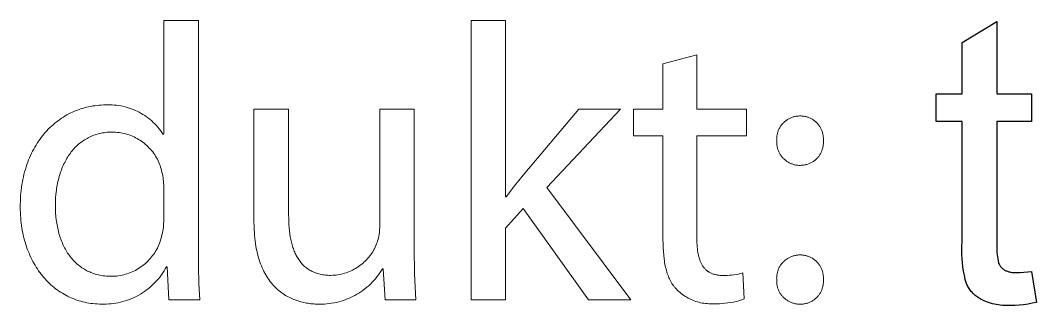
# Model space of a CAD drawing. Header units: millimetres. Extents: x 974 to 5700, y -47 to 3256.
# Drawn here: x 4023.3 to 4145.7, y 160.7 to 195 of the extents above; entities that cross this region are included whole.
import ezdxf

# ---------------------------------------------------------------- set-up
doc = ezdxf.new("R2010")
doc.units = ezdxf.units.MM
doc.header["$MEASUREMENT"] = 0
doc.layers.add('Domyslna', color=7, linetype='Continuous', true_color=0x000000)
doc.layers.add('Domyślny', color=7, linetype='Continuous', true_color=0x000000)

msp = doc.modelspace()

# ---------------------------------------------------------------- linework, layer by layer
at = {"layer": 'Domyslna'}
for p, q in [((4136.75, 192.36), (4140.93, 194.89)), ((4140.93, 194.89), (4140.93, 186.19)), ((4136.75, 186.19), (4136.75, 192.36)), ((4133.62, 182.85), (4133.62, 186.19)), ((4133.62, 186.19), (4136.75, 186.19)), ((4140.93, 186.19), (4145.11, 186.19)), ((4145.11, 186.19), (4145.11, 182.85)), ((4136.75, 182.85), (4133.62, 182.85)), ((4136.75, 168.4), (4136.75, 182.85)), ((4145.11, 182.85), (4140.93, 182.85)), ((4140.93, 182.85), (4140.93, 168.16)), ((4136.72, 167.39), (4136.73, 167.9)), ((4136.73, 167.9), (4136.75, 168.4)), ((4140.93, 168.16), (4140.92, 167.9)), ((4140.92, 167.9), (4140.92, 167.64)), ((4136.73, 166.88), (4136.72, 167.39)), ((4136.76, 166.38), (4136.73, 166.88)), ((4140.92, 167.64), (4140.92, 167.38)), ((4140.92, 167.38), (4140.94, 167.11)), ((4140.94, 167.11), (4140.96, 166.85)), ((4140.96, 166.85), (4141, 166.59)), ((4141, 166.59), (4141.04, 166.33)), ((4136.8, 165.87), (4136.76, 166.38)), ((4136.86, 165.37), (4136.8, 165.87)), ((4136.94, 164.86), (4136.86, 165.37)), ((4141.04, 166.33), (4141.09, 166.08)), ((4141.09, 166.08), (4141.15, 165.82)), ((4141.15, 165.82), (4141.17, 165.77)), ((4141.17, 165.77), (4141.2, 165.72)), ((4141.2, 165.72), (4141.22, 165.66)), ((4141.22, 165.66), (4141.25, 165.61)), ((4141.25, 165.61), (4141.28, 165.56)), ((4141.28, 165.56), (4141.32, 165.51)), ((4141.32, 165.51), (4141.35, 165.47)), ((4141.35, 165.47), (4141.38, 165.42)), ((4141.38, 165.42), (4141.42, 165.37)), ((4141.42, 165.37), (4141.46, 165.33)), ((4141.46, 165.33), (4141.5, 165.29)), ((4141.5, 165.29), (4141.54, 165.24)), ((4141.54, 165.24), (4141.58, 165.2)), ((4137.03, 164.36), (4136.94, 164.86)), ((4137.14, 163.87), (4137.03, 164.36)), ((4141.58, 165.2), (4141.63, 165.17)), ((4141.63, 165.17), (4141.67, 165.13)), ((4141.67, 165.13), (4141.72, 165.09)), ((4141.72, 165.09), (4141.77, 165.06)), ((4141.77, 165.06), (4141.81, 165.02)), ((4141.81, 165.02), (4141.86, 164.99)), ((4141.86, 164.99), (4141.95, 164.95)), ((4141.95, 164.95), (4142.03, 164.91)), ((4142.03, 164.91), (4142.11, 164.88)), ((4142.11, 164.88), (4142.2, 164.84)), ((4142.2, 164.84), (4142.29, 164.81)), ((4142.29, 164.81), (4142.37, 164.79)), ((4142.37, 164.79), (4142.46, 164.76)), ((4142.46, 164.76), (4142.55, 164.74)), ((4142.55, 164.74), (4142.64, 164.72)), ((4142.64, 164.72), (4142.73, 164.71)), ((4142.73, 164.71), (4142.82, 164.7)), ((4142.82, 164.7), (4142.92, 164.69)), ((4142.92, 164.69), (4143.01, 164.68)), ((4143.01, 164.68), (4143.1, 164.68)), ((4143.1, 164.68), (4143.19, 164.68)), ((4143.19, 164.68), (4143.28, 164.69)), ((4143.28, 164.69), (4143.74, 164.7)), ((4143.74, 164.7), (4144.2, 164.73)), ((4144.2, 164.73), (4144.65, 164.77)), ((4144.65, 164.77), (4145.11, 164.83)), ((4145.11, 164.83), (4145.73, 161.1)), ((4137.27, 163.38), (4137.14, 163.87)), ((4137.33, 163.25), (4137.27, 163.38)), ((4137.39, 163.13), (4137.33, 163.25)), ((4137.46, 163), (4137.39, 163.13)), ((4137.53, 162.88), (4137.46, 163)), ((4137.6, 162.76), (4137.53, 162.88)), ((4137.68, 162.65), (4137.6, 162.76)), ((4137.77, 162.54), (4137.68, 162.65)), ((4137.85, 162.43), (4137.77, 162.54)), ((4137.95, 162.32), (4137.85, 162.43)), ((4138.04, 162.22), (4137.95, 162.32)), ((4138.14, 162.12), (4138.04, 162.22)), ((4138.24, 162.02), (4138.14, 162.12)), ((4138.34, 161.93), (4138.24, 162.02)), ((4138.45, 161.84), (4138.34, 161.93)), ((4138.56, 161.75), (4138.45, 161.84)), ((4138.68, 161.67), (4138.56, 161.75)), ((4138.79, 161.59), (4138.68, 161.67)), ((4138.91, 161.52), (4138.79, 161.59)), ((4139.04, 161.45), (4138.91, 161.52)), ((4139.25, 161.35), (4139.04, 161.45)), ((4139.48, 161.25), (4139.25, 161.35)), ((4139.7, 161.16), (4139.48, 161.25)), ((4139.93, 161.08), (4139.7, 161.16)), ((4140.16, 161), (4139.93, 161.08)), ((4140.4, 160.94), (4140.16, 161)), ((4140.64, 160.88), (4140.4, 160.94)), ((4140.87, 160.83), (4140.64, 160.88)), ((4141.11, 160.79), (4140.87, 160.83)), ((4141.35, 160.76), (4141.11, 160.79)), ((4141.6, 160.73), (4141.35, 160.76)), ((4141.84, 160.72), (4141.6, 160.73)), ((4142.08, 160.71), (4141.84, 160.72)), ((4142.33, 160.71), (4142.08, 160.71)), ((4142.57, 160.72), (4142.33, 160.71)), ((4143.1, 160.74), (4142.57, 160.72)), ((4143.63, 160.77), (4143.1, 160.74)), ((4144.16, 160.82), (4143.63, 160.77)), ((4144.69, 160.9), (4144.16, 160.82)), ((4145.21, 160.99), (4144.69, 160.9)), ((4145.73, 161.1), (4145.21, 160.99))]:
    msp.add_line(p, q, dxfattribs=at)
at = {"layer": 'Domyślny', "color": 18, "lineweight": 15, "true_color": 0x000000}
for p, q in [((4040.61, 181.33), (4040.61, 195.01)), ((4040.61, 195.01), (4044.78, 195.01)), ((4044.78, 195.01), (4044.78, 167.34)), ((4077.63, 161.42), (4077.63, 195.02)), ((4077.63, 195.02), (4081.75, 195.02)), ((4081.75, 195.02), (4081.75, 173.8)), ((4100.73, 189.81), (4104.81, 190.89)), ((4100.73, 184.32), (4100.73, 189.81)), ((4104.81, 190.89), (4104.81, 184.32)), ((4032.84, 184.81), (4033.09, 184.83)), ((4033.09, 184.83), (4033.36, 184.84)), ((4033.36, 184.84), (4033.62, 184.84)), ((4033.62, 184.84), (4033.88, 184.85)), ((4033.88, 184.85), (4034.14, 184.85)), ((4034.14, 184.85), (4034.4, 184.85)), ((4034.4, 184.85), (4034.66, 184.83)), ((4034.66, 184.83), (4034.92, 184.81)), ((4028.74, 183.52), (4028.96, 183.65)), ((4028.96, 183.65), (4029.18, 183.77)), ((4029.18, 183.77), (4029.41, 183.88)), ((4029.41, 183.88), (4029.64, 183.99)), ((4029.64, 183.99), (4029.87, 184.09)), ((4029.87, 184.09), (4030.11, 184.18)), ((4030.11, 184.18), (4030.34, 184.27)), ((4030.34, 184.27), (4030.58, 184.36)), ((4030.58, 184.36), (4030.83, 184.43)), ((4030.83, 184.43), (4031.07, 184.5)), ((4031.07, 184.5), (4031.32, 184.57)), ((4031.32, 184.57), (4031.56, 184.62)), ((4031.56, 184.62), (4031.82, 184.67)), ((4031.82, 184.67), (4032.07, 184.72)), ((4032.07, 184.72), (4032.32, 184.75)), ((4032.32, 184.75), (4032.58, 184.78)), ((4032.58, 184.78), (4032.84, 184.81)), ((4034.92, 184.81), (4035.18, 184.77)), ((4035.18, 184.77), (4035.44, 184.73)), ((4035.44, 184.73), (4035.7, 184.68)), ((4035.7, 184.68), (4035.95, 184.62)), ((4035.95, 184.62), (4036.21, 184.55)), ((4036.21, 184.55), (4036.46, 184.47)), ((4036.46, 184.47), (4036.7, 184.39)), ((4036.7, 184.39), (4036.95, 184.29)), ((4036.95, 184.29), (4037.19, 184.19)), ((4037.19, 184.19), (4037.42, 184.08)), ((4037.42, 184.08), (4037.66, 183.96)), ((4037.66, 183.96), (4037.89, 183.83)), ((4037.89, 183.83), (4038.11, 183.7)), ((4038.11, 183.7), (4038.33, 183.56)), ((4051.47, 170.91), (4051.47, 184.32)), ((4051.47, 184.32), (4055.65, 184.32)), ((4055.65, 184.32), (4055.65, 171.64)), ((4066.62, 170.27), (4066.62, 184.32)), ((4066.62, 184.32), (4070.78, 184.32)), ((4070.78, 184.32), (4070.78, 167.65)), ((4083.88, 176.42), (4090.6, 184.32)), ((4095.62, 184.32), (4086.76, 174.9)), ((4090.6, 184.32), (4095.62, 184.32)), ((4097.19, 181.15), (4097.19, 184.32)), ((4097.19, 184.32), (4100.73, 184.32)), ((4104.81, 184.32), (4110.77, 184.32)), ((4110.77, 184.32), (4110.77, 181.15)), ((4027.09, 182.29), (4027.28, 182.47)), ((4027.28, 182.47), (4027.48, 182.64)), ((4027.48, 182.64), (4027.68, 182.8)), ((4027.68, 182.8), (4027.89, 182.95)), ((4027.89, 182.95), (4028.09, 183.1)), ((4028.09, 183.1), (4028.31, 183.25)), ((4028.31, 183.25), (4028.52, 183.39)), ((4028.52, 183.39), (4028.74, 183.52)), ((4038.33, 183.56), (4038.55, 183.41)), ((4038.55, 183.41), (4038.76, 183.25)), ((4038.76, 183.25), (4038.96, 183.09)), ((4038.96, 183.09), (4039.16, 182.92)), ((4039.16, 182.92), (4039.35, 182.74)), ((4039.35, 182.74), (4039.54, 182.56)), ((4039.54, 182.56), (4039.72, 182.37)), ((4039.72, 182.37), (4039.89, 182.17)), ((4114.95, 182.36), (4115, 182.44)), ((4115, 182.44), (4115.06, 182.51)), ((4115.06, 182.51), (4115.13, 182.58)), ((4115.13, 182.58), (4115.19, 182.65)), ((4115.19, 182.65), (4115.26, 182.72)), ((4115.26, 182.72), (4115.33, 182.79)), ((4115.33, 182.79), (4115.4, 182.85)), ((4115.4, 182.85), (4115.48, 182.91)), ((4115.48, 182.91), (4115.55, 182.97)), ((4115.55, 182.97), (4115.63, 183.03)), ((4115.63, 183.03), (4115.71, 183.08)), ((4115.71, 183.08), (4115.79, 183.13)), ((4115.79, 183.13), (4115.88, 183.18)), ((4115.88, 183.18), (4115.96, 183.22)), ((4115.96, 183.22), (4116.05, 183.27)), ((4116.05, 183.27), (4116.14, 183.3)), ((4116.14, 183.3), (4116.23, 183.34)), ((4116.23, 183.34), (4116.32, 183.37)), ((4116.32, 183.37), (4116.41, 183.4)), ((4116.41, 183.4), (4116.5, 183.43)), ((4116.5, 183.43), (4116.6, 183.45)), ((4116.6, 183.45), (4116.69, 183.47)), ((4116.69, 183.47), (4116.78, 183.49)), ((4116.78, 183.49), (4116.88, 183.5)), ((4116.88, 183.5), (4116.98, 183.51)), ((4116.98, 183.51), (4117.07, 183.51)), ((4117.07, 183.51), (4117.17, 183.52)), ((4117.17, 183.52), (4117.26, 183.52)), ((4117.26, 183.52), (4117.36, 183.52)), ((4117.36, 183.52), (4117.45, 183.51)), ((4117.45, 183.51), (4117.55, 183.5)), ((4117.55, 183.5), (4117.64, 183.49)), ((4117.64, 183.49), (4117.74, 183.48)), ((4117.74, 183.48), (4117.83, 183.46)), ((4117.83, 183.46), (4117.93, 183.44)), ((4117.93, 183.44), (4118.02, 183.42)), ((4118.02, 183.42), (4118.11, 183.39)), ((4118.11, 183.39), (4118.2, 183.36)), ((4118.2, 183.36), (4118.29, 183.33)), ((4118.29, 183.33), (4118.38, 183.29)), ((4118.38, 183.29), (4118.46, 183.25)), ((4118.46, 183.25), (4118.55, 183.21)), ((4118.55, 183.21), (4118.63, 183.16)), ((4118.63, 183.16), (4118.72, 183.12)), ((4118.72, 183.12), (4118.8, 183.06)), ((4118.8, 183.06), (4118.87, 183.01)), ((4118.87, 183.01), (4118.95, 182.96)), ((4118.95, 182.96), (4119.03, 182.9)), ((4119.03, 182.9), (4119.1, 182.84)), ((4119.1, 182.84), (4119.17, 182.77)), ((4119.17, 182.77), (4119.24, 182.71)), ((4119.24, 182.71), (4119.31, 182.64)), ((4119.31, 182.64), (4119.37, 182.57)), ((4119.37, 182.57), (4119.43, 182.49)), ((4119.43, 182.49), (4119.49, 182.42)), ((4119.49, 182.42), (4119.55, 182.34)), ((4026.01, 181.13), (4026.18, 181.34)), ((4026.18, 181.34), (4026.35, 181.54)), ((4026.35, 181.54), (4026.53, 181.74)), ((4026.53, 181.74), (4026.71, 181.93)), ((4026.71, 181.93), (4026.9, 182.12)), ((4026.9, 182.12), (4027.09, 182.29)), ((4032.18, 181.2), (4032.01, 181.13)), ((4032.35, 181.26), (4032.18, 181.2)), ((4032.52, 181.31), (4032.35, 181.26)), ((4032.7, 181.36), (4032.52, 181.31)), ((4032.88, 181.41), (4032.7, 181.36)), ((4033.06, 181.45), (4032.88, 181.41)), ((4033.24, 181.48), (4033.06, 181.45)), ((4033.43, 181.51), (4033.24, 181.48)), ((4033.62, 181.54), (4033.43, 181.51)), ((4033.81, 181.56), (4033.62, 181.54)), ((4034.01, 181.57), (4033.81, 181.56)), ((4034.2, 181.58), (4034.01, 181.57)), ((4034.4, 181.58), (4034.2, 181.58)), ((4034.61, 181.58), (4034.4, 181.58)), ((4034.82, 181.57), (4034.61, 181.58)), ((4035.03, 181.55), (4034.82, 181.57)), ((4035.24, 181.53), (4035.03, 181.55)), ((4035.44, 181.5), (4035.24, 181.53)), ((4035.65, 181.46), (4035.44, 181.5)), ((4035.85, 181.41), (4035.65, 181.46)), ((4036.05, 181.36), (4035.85, 181.41)), ((4036.25, 181.3), (4036.05, 181.36)), ((4036.45, 181.24), (4036.25, 181.3)), ((4036.64, 181.16), (4036.45, 181.24)), ((4036.84, 181.09), (4036.64, 181.16)), ((4039.89, 182.17), (4040.06, 181.97)), ((4040.06, 181.97), (4040.21, 181.76)), ((4040.21, 181.76), (4040.37, 181.55)), ((4040.37, 181.55), (4040.51, 181.33)), ((4040.51, 181.33), (4040.61, 181.33)), ((4100.73, 181.15), (4097.19, 181.15)), ((4100.73, 168.65), (4100.73, 181.15)), ((4110.77, 181.15), (4104.81, 181.15)), ((4104.81, 181.15), (4104.81, 168.8)), ((4114.45, 181.12), (4114.47, 181.21)), ((4114.47, 181.21), (4114.48, 181.31)), ((4114.48, 181.31), (4114.51, 181.4)), ((4114.51, 181.4), (4114.53, 181.5)), ((4114.53, 181.5), (4114.56, 181.59)), ((4114.56, 181.59), (4114.59, 181.68)), ((4114.59, 181.68), (4114.62, 181.77)), ((4114.62, 181.77), (4114.66, 181.86)), ((4114.66, 181.86), (4114.7, 181.94)), ((4114.7, 181.94), (4114.74, 182.03)), ((4114.74, 182.03), (4114.79, 182.11)), ((4114.79, 182.11), (4114.84, 182.2)), ((4114.84, 182.2), (4114.89, 182.28)), ((4114.89, 182.28), (4114.95, 182.36)), ((4119.55, 182.34), (4119.6, 182.26)), ((4119.6, 182.26), (4119.65, 182.18)), ((4119.65, 182.18), (4119.7, 182.1)), ((4119.7, 182.1), (4119.74, 182.02)), ((4119.74, 182.02), (4119.79, 181.93)), ((4119.79, 181.93), (4119.83, 181.84)), ((4119.83, 181.84), (4119.86, 181.76)), ((4119.86, 181.76), (4119.9, 181.67)), ((4119.9, 181.67), (4119.93, 181.58)), ((4119.93, 181.58), (4119.95, 181.49)), ((4119.95, 181.49), (4119.98, 181.39)), ((4119.98, 181.39), (4120, 181.3)), ((4120, 181.3), (4120.02, 181.21)), ((4120.02, 181.21), (4120.03, 181.11)), ((4025.09, 179.78), (4025.23, 180.02)), ((4025.23, 180.02), (4025.38, 180.25)), ((4025.38, 180.25), (4025.53, 180.48)), ((4025.53, 180.48), (4025.68, 180.7)), ((4025.68, 180.7), (4025.84, 180.92)), ((4025.84, 180.92), (4026.01, 181.13)), ((4030.22, 179.99), (4030.09, 179.87)), ((4030.35, 180.11), (4030.22, 179.99)), ((4030.49, 180.23), (4030.35, 180.11)), ((4030.63, 180.34), (4030.49, 180.23)), ((4030.77, 180.45), (4030.63, 180.34)), ((4030.91, 180.55), (4030.77, 180.45)), ((4031.06, 180.64), (4030.91, 180.55)), ((4031.21, 180.74), (4031.06, 180.64)), ((4031.37, 180.83), (4031.21, 180.74)), ((4031.52, 180.91), (4031.37, 180.83)), ((4031.68, 180.99), (4031.52, 180.91)), ((4031.84, 181.06), (4031.68, 180.99)), ((4032.01, 181.13), (4031.84, 181.06)), ((4037.03, 181), (4036.84, 181.09)), ((4037.21, 180.91), (4037.03, 181)), ((4037.4, 180.81), (4037.21, 180.91)), ((4037.58, 180.71), (4037.4, 180.81)), ((4037.75, 180.6), (4037.58, 180.71)), ((4037.93, 180.48), (4037.75, 180.6)), ((4038.1, 180.36), (4037.93, 180.48)), ((4038.26, 180.23), (4038.1, 180.36)), ((4038.42, 180.1), (4038.26, 180.23)), ((4038.58, 179.96), (4038.42, 180.1)), ((4038.73, 179.81), (4038.58, 179.96)), ((4114.42, 180.73), (4114.43, 180.83)), ((4114.43, 180.64), (4114.42, 180.73)), ((4114.43, 180.93), (4114.44, 181.02)), ((4114.43, 180.83), (4114.43, 180.93)), ((4114.43, 180.54), (4114.43, 180.64)), ((4114.43, 180.45), (4114.43, 180.54)), ((4114.43, 180.35), (4114.43, 180.45)), ((4114.43, 180.25), (4114.43, 180.35)), ((4114.43, 180.16), (4114.43, 180.25)), ((4114.44, 180.06), (4114.43, 180.16)), ((4114.44, 181.02), (4114.45, 181.12)), ((4114.46, 179.96), (4114.44, 180.06)), ((4114.47, 179.87), (4114.46, 179.96)), ((4120.03, 179.97), (4120.02, 179.87)), ((4120.03, 181.11), (4120.04, 181.02)), ((4120.04, 180.06), (4120.03, 179.97)), ((4120.04, 181.02), (4120.05, 180.92)), ((4120.05, 180.16), (4120.04, 180.06)), ((4120.05, 180.92), (4120.06, 180.83)), ((4120.06, 180.64), (4120.05, 180.54)), ((4120.05, 180.54), (4120.06, 180.45)), ((4120.06, 180.25), (4120.05, 180.16)), ((4120.06, 180.83), (4120.06, 180.73)), ((4120.06, 180.73), (4120.06, 180.64)), ((4120.06, 180.45), (4120.06, 180.35)), ((4120.06, 180.35), (4120.06, 180.25)), ((4024.45, 178.5), (4024.57, 178.77)), ((4024.57, 178.77), (4024.69, 179.03)), ((4024.69, 179.03), (4024.82, 179.28)), ((4024.82, 179.28), (4024.95, 179.53)), ((4024.95, 179.53), (4025.09, 179.78)), ((4029.16, 178.75), (4029.05, 178.59)), ((4029.26, 178.9), (4029.16, 178.75)), ((4029.37, 179.05), (4029.26, 178.9)), ((4029.48, 179.2), (4029.37, 179.05)), ((4029.6, 179.34), (4029.48, 179.2)), ((4029.71, 179.48), (4029.6, 179.34)), ((4029.84, 179.61), (4029.71, 179.48)), ((4029.96, 179.75), (4029.84, 179.61)), ((4030.09, 179.87), (4029.96, 179.75)), ((4038.87, 179.66), (4038.73, 179.81)), ((4039.01, 179.51), (4038.87, 179.66)), ((4039.15, 179.35), (4039.01, 179.51)), ((4039.28, 179.19), (4039.15, 179.35)), ((4039.4, 179.02), (4039.28, 179.19)), ((4039.52, 178.85), (4039.4, 179.02)), ((4039.63, 178.67), (4039.52, 178.85)), ((4114.49, 179.77), (4114.47, 179.87)), ((4114.51, 179.68), (4114.49, 179.77)), ((4114.54, 179.58), (4114.51, 179.68)), ((4114.57, 179.49), (4114.54, 179.58)), ((4114.6, 179.4), (4114.57, 179.49)), ((4114.63, 179.31), (4114.6, 179.4)), ((4114.67, 179.22), (4114.63, 179.31)), ((4114.71, 179.13), (4114.67, 179.22)), ((4114.76, 179.05), (4114.71, 179.13)), ((4114.81, 178.96), (4114.76, 179.05)), ((4114.86, 178.88), (4114.81, 178.96)), ((4114.91, 178.8), (4114.86, 178.88)), ((4114.97, 178.72), (4114.91, 178.8)), ((4115.03, 178.64), (4114.97, 178.72)), ((4119.53, 178.73), (4119.48, 178.65)), ((4119.59, 178.81), (4119.53, 178.73)), ((4119.64, 178.89), (4119.59, 178.81)), ((4119.69, 178.97), (4119.64, 178.89)), ((4119.74, 179.06), (4119.69, 178.97)), ((4119.78, 179.14), (4119.74, 179.06)), ((4119.82, 179.23), (4119.78, 179.14)), ((4119.86, 179.32), (4119.82, 179.23)), ((4119.89, 179.41), (4119.86, 179.32)), ((4119.92, 179.5), (4119.89, 179.41)), ((4119.95, 179.59), (4119.92, 179.5)), ((4119.98, 179.68), (4119.95, 179.59)), ((4120, 179.78), (4119.98, 179.68)), ((4120.02, 179.87), (4120, 179.78)), ((4024.04, 177.39), (4024.13, 177.67)), ((4024.13, 177.67), (4024.23, 177.96)), ((4024.23, 177.96), (4024.34, 178.23)), ((4024.34, 178.23), (4024.45, 178.5)), ((4028.51, 177.57), (4028.43, 177.39)), ((4028.59, 177.75), (4028.51, 177.57)), ((4028.68, 177.93), (4028.59, 177.75)), ((4028.77, 178.1), (4028.68, 177.93)), ((4028.86, 178.26), (4028.77, 178.1)), ((4028.95, 178.43), (4028.86, 178.26)), ((4029.05, 178.59), (4028.95, 178.43)), ((4039.74, 178.49), (4039.63, 178.67)), ((4039.84, 178.31), (4039.74, 178.49)), ((4039.93, 178.13), (4039.84, 178.31)), ((4040.02, 177.94), (4039.93, 178.13)), ((4040.1, 177.74), (4040.02, 177.94)), ((4040.17, 177.55), (4040.1, 177.74)), ((4040.24, 177.35), (4040.17, 177.55)), ((4115.09, 178.57), (4115.03, 178.64)), ((4115.15, 178.5), (4115.09, 178.57)), ((4115.22, 178.42), (4115.15, 178.5)), ((4115.29, 178.36), (4115.22, 178.42)), ((4115.36, 178.29), (4115.29, 178.36)), ((4115.43, 178.23), (4115.36, 178.29)), ((4115.51, 178.17), (4115.43, 178.23)), ((4115.58, 178.11), (4115.51, 178.17)), ((4115.66, 178.05), (4115.58, 178.11)), ((4115.74, 178), (4115.66, 178.05)), ((4115.83, 177.95), (4115.74, 178)), ((4115.91, 177.9), (4115.83, 177.95)), ((4116, 177.86), (4115.91, 177.9)), ((4116.09, 177.82), (4116, 177.86)), ((4116.18, 177.78), (4116.09, 177.82)), ((4116.27, 177.75), (4116.18, 177.78)), ((4116.36, 177.72), (4116.27, 177.75)), ((4116.45, 177.69), (4116.36, 177.72)), ((4116.55, 177.66), (4116.45, 177.69)), ((4116.64, 177.64), (4116.55, 177.66)), ((4116.73, 177.62), (4116.64, 177.64)), ((4116.83, 177.61), (4116.73, 177.62)), ((4116.93, 177.6), (4116.83, 177.61)), ((4117.02, 177.59), (4116.93, 177.6)), ((4117.12, 177.58), (4117.02, 177.59)), ((4117.22, 177.58), (4117.12, 177.58)), ((4117.31, 177.58), (4117.22, 177.58)), ((4117.41, 177.59), (4117.31, 177.58)), ((4117.51, 177.59), (4117.41, 177.59)), ((4117.6, 177.6), (4117.51, 177.59)), ((4117.7, 177.61), (4117.6, 177.6)), ((4117.79, 177.63), (4117.7, 177.61)), ((4117.88, 177.65), (4117.79, 177.63)), ((4117.98, 177.67), (4117.88, 177.65)), ((4118.07, 177.7), (4117.98, 177.67)), ((4118.16, 177.72), (4118.07, 177.7)), ((4118.25, 177.76), (4118.16, 177.72)), ((4118.34, 177.79), (4118.25, 177.76)), ((4118.43, 177.83), (4118.34, 177.79)), ((4118.52, 177.87), (4118.43, 177.83)), ((4118.6, 177.91), (4118.52, 177.87)), ((4118.69, 177.96), (4118.6, 177.91)), ((4118.77, 178.01), (4118.69, 177.96)), ((4118.85, 178.06), (4118.77, 178.01)), ((4118.93, 178.12), (4118.85, 178.06)), ((4119, 178.18), (4118.93, 178.12)), ((4119.08, 178.24), (4119, 178.18)), ((4119.15, 178.3), (4119.08, 178.24)), ((4119.22, 178.37), (4119.15, 178.3)), ((4119.29, 178.44), (4119.22, 178.37)), ((4119.35, 178.51), (4119.29, 178.44)), ((4119.42, 178.58), (4119.35, 178.51)), ((4119.48, 178.65), (4119.42, 178.58)), ((4023.71, 176.2), (4023.78, 176.5)), ((4023.78, 176.5), (4023.86, 176.8)), ((4023.86, 176.8), (4023.95, 177.1)), ((4023.95, 177.1), (4024.04, 177.39)), ((4028.08, 176.44), (4028.02, 176.24)), ((4028.15, 176.64), (4028.08, 176.44)), ((4028.21, 176.83), (4028.15, 176.64)), ((4028.28, 177.02), (4028.21, 176.83)), ((4028.35, 177.21), (4028.28, 177.02)), ((4028.43, 177.39), (4028.35, 177.21)), ((4040.3, 177.15), (4040.24, 177.35)), ((4040.35, 176.95), (4040.3, 177.15)), ((4040.4, 176.75), (4040.35, 176.95)), ((4040.45, 176.53), (4040.4, 176.75)), ((4040.5, 176.32), (4040.45, 176.53)), ((4040.53, 176.1), (4040.5, 176.32)), ((4082.84, 175.13), (4083.88, 176.42)), ((4023.49, 174.93), (4023.53, 175.26)), ((4023.53, 175.26), (4023.59, 175.58)), ((4023.59, 175.58), (4023.65, 175.89)), ((4023.65, 175.89), (4023.71, 176.2)), ((4027.78, 175.21), (4027.74, 174.99)), ((4027.82, 175.42), (4027.78, 175.21)), ((4027.87, 175.63), (4027.82, 175.42)), ((4027.92, 175.84), (4027.87, 175.63)), ((4027.97, 176.04), (4027.92, 175.84)), ((4028.02, 176.24), (4027.97, 176.04)), ((4040.56, 175.88), (4040.53, 176.1)), ((4040.58, 175.66), (4040.56, 175.88)), ((4040.6, 175.44), (4040.58, 175.66)), ((4040.61, 175.22), (4040.6, 175.44)), ((4040.61, 175), (4040.61, 175.22)), ((4081.85, 173.8), (4082.84, 175.13)), ((4023.36, 173.6), (4023.38, 173.94)), ((4023.38, 173.94), (4023.41, 174.27)), ((4023.41, 174.27), (4023.45, 174.61)), ((4023.45, 174.61), (4023.49, 174.93)), ((4027.62, 174.11), (4027.59, 173.65)), ((4027.68, 174.56), (4027.62, 174.11)), ((4027.71, 174.78), (4027.68, 174.56)), ((4027.74, 174.99), (4027.71, 174.78)), ((4040.61, 171.02), (4040.61, 175)), ((4081.75, 173.8), (4081.85, 173.8)), ((4086.76, 174.9), (4096.85, 161.42)), ((4023.34, 172.9), (4023.35, 173.25)), ((4023.34, 172.55), (4023.34, 172.9)), ((4023.35, 173.25), (4023.36, 173.6)), ((4027.57, 173.19), (4027.56, 172.72)), ((4027.56, 172.72), (4027.56, 172.29)), ((4027.59, 173.65), (4027.57, 173.19)), ((4023.34, 172.22), (4023.34, 172.55)), ((4023.35, 171.9), (4023.34, 172.22)), ((4023.37, 171.58), (4023.35, 171.9)), ((4023.39, 171.27), (4023.37, 171.58)), ((4027.56, 172.29), (4027.58, 171.86)), ((4027.58, 171.86), (4027.62, 171.44)), ((4027.62, 171.44), (4027.66, 171.03)), ((4055.65, 171.64), (4055.66, 171.23)), ((4083.88, 172.39), (4081.75, 170.03)), ((4091.78, 161.42), (4083.88, 172.39)), ((4023.42, 170.96), (4023.39, 171.27)), ((4023.45, 170.65), (4023.42, 170.96)), ((4023.49, 170.34), (4023.45, 170.65)), ((4023.53, 170.04), (4023.49, 170.34)), ((4027.66, 171.03), (4027.72, 170.62)), ((4027.72, 170.62), (4027.76, 170.42)), ((4027.76, 170.42), (4027.8, 170.22)), ((4027.8, 170.22), (4027.84, 170.02)), ((4040.57, 170.12), (4040.59, 170.34)), ((4040.59, 170.34), (4040.6, 170.57)), ((4040.6, 170.57), (4040.61, 170.79)), ((4040.61, 170.79), (4040.61, 171.02)), ((4051.48, 170.18), (4051.47, 170.91)), ((4051.49, 169.82), (4051.48, 170.18)), ((4055.66, 171.23), (4055.67, 170.84)), ((4055.67, 170.84), (4055.69, 170.45)), ((4055.69, 170.45), (4055.72, 170.08)), ((4066.62, 170.07), (4066.62, 170.27)), ((4023.58, 169.75), (4023.53, 170.04)), ((4023.64, 169.46), (4023.58, 169.75)), ((4023.7, 169.17), (4023.64, 169.46)), ((4023.77, 168.88), (4023.7, 169.17)), ((4027.84, 170.02), (4027.88, 169.83)), ((4027.88, 169.83), (4027.93, 169.63)), ((4027.93, 169.63), (4027.98, 169.44)), ((4027.98, 169.44), (4028.03, 169.25)), ((4028.03, 169.25), (4028.09, 169.07)), ((4028.09, 169.07), (4028.15, 168.88)), ((4040.3, 168.81), (4040.36, 169.02)), ((4040.36, 169.02), (4040.4, 169.23)), ((4040.4, 169.23), (4040.45, 169.45)), ((4040.45, 169.45), (4040.5, 169.67)), ((4040.5, 169.67), (4040.54, 169.89)), ((4040.54, 169.89), (4040.57, 170.12)), ((4051.52, 169.48), (4051.49, 169.82)), ((4051.54, 169.14), (4051.52, 169.48)), ((4051.58, 168.81), (4051.54, 169.14)), ((4055.72, 170.08), (4055.75, 169.71)), ((4055.75, 169.71), (4055.8, 169.35)), ((4055.8, 169.35), (4055.85, 169)), ((4055.85, 169), (4055.92, 168.67)), ((4066.47, 168.89), (4066.51, 169.08)), ((4066.51, 169.08), (4066.55, 169.28)), ((4066.55, 169.28), (4066.58, 169.47)), ((4066.58, 169.47), (4066.6, 169.67)), ((4066.6, 169.67), (4066.61, 169.87)), ((4066.61, 169.87), (4066.62, 170.07)), ((4081.75, 170.03), (4081.75, 161.42)), ((4023.84, 168.6), (4023.77, 168.88)), ((4023.92, 168.33), (4023.84, 168.6)), ((4024, 168.05), (4023.92, 168.33)), ((4024.09, 167.79), (4024, 168.05)), ((4024.18, 167.52), (4024.09, 167.79)), ((4028.15, 168.88), (4028.22, 168.7)), ((4028.22, 168.7), (4028.29, 168.52)), ((4028.29, 168.52), (4028.36, 168.35)), ((4028.36, 168.35), (4028.43, 168.17)), ((4028.43, 168.17), (4028.51, 168)), ((4028.51, 168), (4028.59, 167.83)), ((4028.59, 167.83), (4028.67, 167.67)), ((4039.84, 167.63), (4039.93, 167.82)), ((4039.93, 167.82), (4040.02, 168.01)), ((4040.02, 168.01), (4040.1, 168.21)), ((4040.1, 168.21), (4040.17, 168.41)), ((4040.17, 168.41), (4040.24, 168.61)), ((4040.24, 168.61), (4040.3, 168.81)), ((4051.61, 168.49), (4051.58, 168.81)), ((4051.66, 168.18), (4051.61, 168.49)), ((4051.71, 167.87), (4051.66, 168.18)), ((4051.76, 167.58), (4051.71, 167.87)), ((4055.92, 168.67), (4055.99, 168.34)), ((4055.99, 168.34), (4056.03, 168.18)), ((4056.03, 168.18), (4056.08, 168.02)), ((4056.08, 168.02), (4056.12, 167.87)), ((4056.12, 167.87), (4056.17, 167.72)), ((4056.17, 167.72), (4056.22, 167.57)), ((4065.98, 167.56), (4066.08, 167.75)), ((4066.08, 167.75), (4066.17, 167.94)), ((4066.17, 167.94), (4066.25, 168.13)), ((4066.25, 168.13), (4066.31, 168.31)), ((4066.31, 168.31), (4066.37, 168.5)), ((4066.37, 168.5), (4066.42, 168.7)), ((4066.42, 168.7), (4066.47, 168.89)), ((4100.74, 168.16), (4100.73, 168.65)), ((4100.75, 167.68), (4100.74, 168.16)), ((4104.81, 168.8), (4104.81, 168.53)), ((4104.81, 168.53), (4104.82, 168.28)), ((4104.82, 168.28), (4104.83, 168.03)), ((4104.83, 168.03), (4104.85, 167.79)), ((4104.85, 167.79), (4104.87, 167.56)), ((4024.28, 167.26), (4024.18, 167.52)), ((4024.39, 167.01), (4024.28, 167.26)), ((4024.49, 166.76), (4024.39, 167.01)), ((4024.61, 166.51), (4024.49, 166.76)), ((4024.73, 166.27), (4024.61, 166.51)), ((4028.67, 167.67), (4028.76, 167.51)), ((4028.76, 167.51), (4028.85, 167.35)), ((4028.85, 167.35), (4028.95, 167.19)), ((4028.95, 167.19), (4029.04, 167.04)), ((4029.04, 167.04), (4029.14, 166.89)), ((4029.14, 166.89), (4029.25, 166.74)), ((4029.25, 166.74), (4029.36, 166.6)), ((4029.36, 166.6), (4029.47, 166.46)), ((4029.47, 166.46), (4029.58, 166.32)), ((4039.01, 166.4), (4039.14, 166.56)), ((4039.14, 166.56), (4039.27, 166.73)), ((4039.27, 166.73), (4039.4, 166.9)), ((4039.4, 166.9), (4039.52, 167.07)), ((4039.52, 167.07), (4039.63, 167.25)), ((4039.63, 167.25), (4039.74, 167.44)), ((4039.74, 167.44), (4039.84, 167.63)), ((4044.78, 167.34), (4044.79, 165.36)), ((4051.82, 167.29), (4051.76, 167.58)), ((4051.89, 167.01), (4051.82, 167.29)), ((4051.96, 166.73), (4051.89, 167.01)), ((4052.03, 166.47), (4051.96, 166.73)), ((4052.11, 166.21), (4052.03, 166.47)), ((4056.22, 167.57), (4056.27, 167.42)), ((4056.27, 167.42), (4056.33, 167.28)), ((4056.33, 167.28), (4056.38, 167.14)), ((4056.38, 167.14), (4056.44, 167)), ((4056.44, 167), (4056.51, 166.87)), ((4056.51, 166.87), (4056.57, 166.74)), ((4056.57, 166.74), (4056.64, 166.61)), ((4056.64, 166.61), (4056.71, 166.49)), ((4056.71, 166.49), (4056.79, 166.36)), ((4065.16, 166.37), (4065.29, 166.53)), ((4065.29, 166.53), (4065.42, 166.69)), ((4065.42, 166.69), (4065.55, 166.85)), ((4065.55, 166.85), (4065.67, 167.03)), ((4065.67, 167.03), (4065.78, 167.2)), ((4065.78, 167.2), (4065.88, 167.38)), ((4065.88, 167.38), (4065.98, 167.56)), ((4070.78, 167.65), (4070.82, 164.54)), ((4100.78, 167.21), (4100.75, 167.68)), ((4100.82, 166.76), (4100.78, 167.21)), ((4100.87, 166.33), (4100.82, 166.76)), ((4104.87, 167.56), (4104.9, 167.33)), ((4104.9, 167.33), (4104.93, 167.11)), ((4104.93, 167.11), (4104.97, 166.9)), ((4104.97, 166.9), (4104.99, 166.8)), ((4104.99, 166.8), (4105.02, 166.7)), ((4105.02, 166.7), (4105.04, 166.6)), ((4105.04, 166.6), (4105.07, 166.51)), ((4105.07, 166.51), (4105.09, 166.41)), ((4115.79, 166.42), (4115.88, 166.46)), ((4115.88, 166.46), (4115.96, 166.51)), ((4115.96, 166.51), (4116.05, 166.55)), ((4116.05, 166.55), (4116.14, 166.59)), ((4116.14, 166.59), (4116.23, 166.62)), ((4116.23, 166.62), (4116.32, 166.66)), ((4116.32, 166.66), (4116.41, 166.69)), ((4116.41, 166.69), (4116.5, 166.71)), ((4116.5, 166.71), (4116.6, 166.73)), ((4116.6, 166.73), (4116.69, 166.75)), ((4116.69, 166.75), (4116.78, 166.77)), ((4116.78, 166.77), (4116.88, 166.78)), ((4116.88, 166.78), (4116.98, 166.79)), ((4116.98, 166.79), (4117.07, 166.8)), ((4117.07, 166.8), (4117.17, 166.8)), ((4117.17, 166.8), (4117.26, 166.8)), ((4117.26, 166.8), (4117.36, 166.8)), ((4117.36, 166.8), (4117.45, 166.8)), ((4117.45, 166.8), (4117.55, 166.79)), ((4117.55, 166.79), (4117.64, 166.78)), ((4117.64, 166.78), (4117.74, 166.76)), ((4117.74, 166.76), (4117.83, 166.75)), ((4117.83, 166.75), (4117.93, 166.72)), ((4117.93, 166.72), (4118.02, 166.7)), ((4118.02, 166.7), (4118.11, 166.67)), ((4118.11, 166.67), (4118.2, 166.64)), ((4118.2, 166.64), (4118.29, 166.61)), ((4118.29, 166.61), (4118.38, 166.57)), ((4118.38, 166.57), (4118.46, 166.54)), ((4118.46, 166.54), (4118.55, 166.49)), ((4118.55, 166.49), (4118.63, 166.45)), ((4024.85, 166.03), (4024.73, 166.27)), ((4024.98, 165.8), (4024.85, 166.03)), ((4025.11, 165.57), (4024.98, 165.8)), ((4025.24, 165.35), (4025.11, 165.57)), ((4025.39, 165.13), (4025.24, 165.35)), ((4029.58, 166.32), (4029.7, 166.19)), ((4029.7, 166.19), (4029.82, 166.06)), ((4029.82, 166.06), (4029.94, 165.94)), ((4029.94, 165.94), (4030.07, 165.82)), ((4030.07, 165.82), (4030.2, 165.7)), ((4030.2, 165.7), (4030.33, 165.59)), ((4030.33, 165.59), (4030.47, 165.48)), ((4030.47, 165.48), (4030.61, 165.37)), ((4030.61, 165.37), (4030.75, 165.27)), ((4030.75, 165.27), (4030.9, 165.18)), ((4037.56, 165.16), (4037.73, 165.28)), ((4037.73, 165.28), (4037.91, 165.4)), ((4037.91, 165.4), (4038.08, 165.52)), ((4038.08, 165.52), (4038.25, 165.65)), ((4038.25, 165.65), (4038.41, 165.79)), ((4038.41, 165.79), (4038.57, 165.94)), ((4038.57, 165.94), (4038.72, 166.08)), ((4038.72, 166.08), (4038.87, 166.24)), ((4038.87, 166.24), (4039.01, 166.4)), ((4040.94, 165.39), (4040.8, 165.13)), ((4041.02, 165.39), (4040.94, 165.39)), ((4041.22, 161.42), (4041.02, 165.39)), ((4044.79, 165.36), (4044.85, 163.39)), ((4052.2, 165.96), (4052.11, 166.21)), ((4052.28, 165.72), (4052.2, 165.96)), ((4052.38, 165.48), (4052.28, 165.72)), ((4052.47, 165.25), (4052.38, 165.48)), ((4052.58, 165.03), (4052.47, 165.25)), ((4056.79, 166.36), (4056.86, 166.25)), ((4056.86, 166.25), (4056.94, 166.13)), ((4056.94, 166.13), (4057.02, 166.02)), ((4057.02, 166.02), (4057.11, 165.91)), ((4057.11, 165.91), (4057.2, 165.81)), ((4057.2, 165.81), (4057.29, 165.7)), ((4057.29, 165.7), (4057.38, 165.6)), ((4057.38, 165.6), (4057.48, 165.51)), ((4057.48, 165.51), (4057.58, 165.42)), ((4057.58, 165.42), (4057.68, 165.33)), ((4057.68, 165.33), (4057.79, 165.25)), ((4057.79, 165.25), (4057.9, 165.16)), ((4063.72, 165.18), (4063.9, 165.29)), ((4063.9, 165.29), (4064.07, 165.41)), ((4064.07, 165.41), (4064.24, 165.53)), ((4064.24, 165.53), (4064.4, 165.65)), ((4064.4, 165.65), (4064.57, 165.79)), ((4064.57, 165.79), (4064.72, 165.92)), ((4064.72, 165.92), (4064.87, 166.07)), ((4064.87, 166.07), (4065.02, 166.21)), ((4065.02, 166.21), (4065.16, 166.37)), ((4100.9, 166.11), (4100.87, 166.33)), ((4100.93, 165.91), (4100.9, 166.11)), ((4100.97, 165.71), (4100.93, 165.91)), ((4101.01, 165.51), (4100.97, 165.71)), ((4101.05, 165.31), (4101.01, 165.51)), ((4101.1, 165.12), (4101.05, 165.31)), ((4105.09, 166.41), (4105.12, 166.32)), ((4105.12, 166.32), (4105.15, 166.23)), ((4105.15, 166.23), (4105.18, 166.14)), ((4105.18, 166.14), (4105.22, 166.06)), ((4105.22, 166.06), (4105.25, 165.97)), ((4105.25, 165.97), (4105.29, 165.89)), ((4105.29, 165.89), (4105.33, 165.81)), ((4105.33, 165.81), (4105.37, 165.73)), ((4105.37, 165.73), (4105.41, 165.65)), ((4105.41, 165.65), (4105.45, 165.58)), ((4105.45, 165.58), (4105.5, 165.51)), ((4105.5, 165.51), (4105.54, 165.44)), ((4105.54, 165.44), (4105.59, 165.37)), ((4105.59, 165.37), (4105.64, 165.3)), ((4105.64, 165.3), (4105.69, 165.24)), ((4105.69, 165.24), (4105.75, 165.18)), ((4114.7, 165.23), (4114.74, 165.32)), ((4114.74, 165.32), (4114.79, 165.4)), ((4114.79, 165.4), (4114.84, 165.48)), ((4114.84, 165.48), (4114.89, 165.56)), ((4114.89, 165.56), (4114.95, 165.64)), ((4114.95, 165.64), (4115, 165.72)), ((4115, 165.72), (4115.06, 165.79)), ((4115.06, 165.79), (4115.13, 165.87)), ((4115.13, 165.87), (4115.19, 165.94)), ((4115.19, 165.94), (4115.26, 166.01)), ((4115.26, 166.01), (4115.33, 166.07)), ((4115.33, 166.07), (4115.4, 166.14)), ((4115.4, 166.14), (4115.48, 166.2)), ((4115.48, 166.2), (4115.55, 166.26)), ((4115.55, 166.26), (4115.63, 166.31)), ((4115.63, 166.31), (4115.71, 166.37)), ((4115.71, 166.37), (4115.79, 166.42)), ((4118.63, 166.45), (4118.72, 166.4)), ((4118.72, 166.4), (4118.8, 166.35)), ((4118.8, 166.35), (4118.87, 166.3)), ((4118.87, 166.3), (4118.95, 166.24)), ((4118.95, 166.24), (4119.03, 166.18)), ((4119.03, 166.18), (4119.1, 166.12)), ((4119.1, 166.12), (4119.17, 166.06)), ((4119.17, 166.06), (4119.24, 165.99)), ((4119.24, 165.99), (4119.31, 165.92)), ((4119.31, 165.92), (4119.37, 165.85)), ((4119.37, 165.85), (4119.43, 165.78)), ((4119.43, 165.78), (4119.49, 165.7)), ((4119.49, 165.7), (4119.55, 165.63)), ((4119.55, 165.63), (4119.6, 165.55)), ((4119.6, 165.55), (4119.65, 165.47)), ((4119.65, 165.47), (4119.7, 165.38)), ((4119.7, 165.38), (4119.74, 165.3)), ((4119.74, 165.3), (4119.79, 165.22)), ((4025.53, 164.91), (4025.39, 165.13)), ((4025.68, 164.7), (4025.53, 164.91)), ((4025.83, 164.5), (4025.68, 164.7)), ((4025.99, 164.3), (4025.83, 164.5)), ((4026.16, 164.11), (4025.99, 164.3)), ((4026.32, 163.92), (4026.16, 164.11)), ((4030.9, 165.18), (4031.05, 165.08)), ((4031.05, 165.08), (4031.21, 164.99)), ((4031.21, 164.99), (4031.36, 164.91)), ((4031.36, 164.91), (4031.52, 164.83)), ((4031.52, 164.83), (4031.69, 164.76)), ((4031.69, 164.76), (4031.85, 164.69)), ((4031.85, 164.69), (4032.02, 164.62)), ((4032.02, 164.62), (4032.2, 164.56)), ((4032.2, 164.56), (4032.37, 164.51)), ((4032.37, 164.51), (4032.55, 164.46)), ((4032.55, 164.46), (4032.74, 164.41)), ((4032.74, 164.41), (4032.93, 164.37)), ((4032.93, 164.37), (4033.12, 164.34)), ((4033.12, 164.34), (4033.31, 164.31)), ((4033.31, 164.31), (4033.51, 164.28)), ((4033.51, 164.28), (4033.71, 164.26)), ((4033.71, 164.26), (4033.91, 164.25)), ((4033.91, 164.25), (4034.12, 164.24)), ((4034.12, 164.24), (4034.33, 164.24)), ((4034.33, 164.24), (4034.54, 164.24)), ((4034.54, 164.24), (4034.75, 164.25)), ((4034.75, 164.25), (4034.96, 164.27)), ((4034.96, 164.27), (4035.17, 164.3)), ((4035.17, 164.3), (4035.38, 164.33)), ((4035.38, 164.33), (4035.59, 164.37)), ((4035.59, 164.37), (4035.8, 164.42)), ((4035.8, 164.42), (4036, 164.48)), ((4036, 164.48), (4036.21, 164.54)), ((4036.21, 164.54), (4036.41, 164.61)), ((4036.41, 164.61), (4036.61, 164.68)), ((4036.61, 164.68), (4036.8, 164.77)), ((4036.8, 164.77), (4037, 164.86)), ((4037, 164.86), (4037.19, 164.95)), ((4037.19, 164.95), (4037.37, 165.05)), ((4037.37, 165.05), (4037.56, 165.16)), ((4040.16, 164.18), (4039.98, 163.95)), ((4040.33, 164.41), (4040.16, 164.18)), ((4040.49, 164.64), (4040.33, 164.41)), ((4040.65, 164.89), (4040.49, 164.64)), ((4040.8, 165.13), (4040.65, 164.89)), ((4052.68, 164.82), (4052.58, 165.03)), ((4052.79, 164.61), (4052.68, 164.82)), ((4052.9, 164.41), (4052.79, 164.61)), ((4053.02, 164.21), (4052.9, 164.41)), ((4053.14, 164.03), (4053.02, 164.21)), ((4053.26, 163.84), (4053.14, 164.03)), ((4057.9, 165.16), (4058.01, 165.09)), ((4058.01, 165.09), (4058.12, 165.01)), ((4058.12, 165.01), (4058.24, 164.94)), ((4058.24, 164.94), (4058.36, 164.88)), ((4058.36, 164.88), (4058.49, 164.81)), ((4058.49, 164.81), (4058.61, 164.76)), ((4058.61, 164.76), (4058.75, 164.7)), ((4058.75, 164.7), (4058.88, 164.65)), ((4058.88, 164.65), (4059.02, 164.6)), ((4059.02, 164.6), (4059.16, 164.56)), ((4059.16, 164.56), (4059.3, 164.52)), ((4059.3, 164.52), (4059.45, 164.48)), ((4059.45, 164.48), (4059.6, 164.45)), ((4059.6, 164.45), (4059.75, 164.43)), ((4059.75, 164.43), (4059.91, 164.4)), ((4059.91, 164.4), (4060.07, 164.38)), ((4060.07, 164.38), (4060.24, 164.37)), ((4060.24, 164.37), (4060.41, 164.36)), ((4060.41, 164.36), (4060.58, 164.35)), ((4060.58, 164.35), (4060.75, 164.35)), ((4060.75, 164.35), (4060.96, 164.36)), ((4060.96, 164.36), (4061.17, 164.37)), ((4061.17, 164.37), (4061.37, 164.39)), ((4061.37, 164.39), (4061.58, 164.42)), ((4061.58, 164.42), (4061.79, 164.45)), ((4061.79, 164.45), (4061.99, 164.5)), ((4061.99, 164.5), (4062.19, 164.55)), ((4062.19, 164.55), (4062.39, 164.6)), ((4062.39, 164.6), (4062.59, 164.67)), ((4062.59, 164.67), (4062.78, 164.74)), ((4062.78, 164.74), (4062.98, 164.81)), ((4062.98, 164.81), (4063.17, 164.9)), ((4063.17, 164.9), (4063.36, 164.98)), ((4063.36, 164.98), (4063.54, 165.08)), ((4063.54, 165.08), (4063.72, 165.18)), ((4066.29, 164.18), (4066.11, 163.95)), ((4066.47, 164.42), (4066.29, 164.18)), ((4066.64, 164.66), (4066.47, 164.42)), ((4066.8, 164.9), (4066.64, 164.66)), ((4066.95, 165.15), (4066.8, 164.9)), ((4067.05, 165.15), (4066.95, 165.15)), ((4067.27, 161.42), (4067.05, 165.15)), ((4070.82, 164.54), (4070.97, 161.42)), ((4101.14, 164.94), (4101.1, 165.12)), ((4101.2, 164.76), (4101.14, 164.94)), ((4101.25, 164.58), (4101.2, 164.76)), ((4101.32, 164.41), (4101.25, 164.58)), ((4101.38, 164.24), (4101.32, 164.41)), ((4101.45, 164.07), (4101.38, 164.24)), ((4101.52, 163.92), (4101.45, 164.07)), ((4105.75, 165.18), (4105.8, 165.12)), ((4105.8, 165.12), (4105.86, 165.06)), ((4105.86, 165.06), (4105.92, 165)), ((4105.92, 165), (4105.95, 164.98)), ((4105.95, 164.98), (4105.98, 164.95)), ((4105.98, 164.95), (4106.01, 164.92)), ((4106.01, 164.92), (4106.04, 164.9)), ((4106.04, 164.9), (4106.07, 164.88)), ((4106.07, 164.88), (4106.11, 164.85)), ((4106.11, 164.85), (4106.14, 164.83)), ((4106.14, 164.83), (4106.17, 164.8)), ((4106.17, 164.8), (4106.21, 164.78)), ((4106.21, 164.78), (4106.24, 164.76)), ((4106.24, 164.76), (4106.28, 164.74)), ((4106.28, 164.74), (4106.31, 164.72)), ((4106.31, 164.72), (4106.38, 164.68)), ((4106.38, 164.68), (4106.46, 164.64)), ((4106.46, 164.64), (4106.53, 164.6)), ((4106.53, 164.6), (4106.61, 164.57)), ((4106.61, 164.57), (4106.69, 164.54)), ((4106.69, 164.54), (4106.77, 164.51)), ((4106.77, 164.51), (4106.85, 164.48)), ((4106.85, 164.48), (4106.94, 164.46)), ((4106.94, 164.46), (4107.03, 164.44)), ((4107.03, 164.44), (4107.12, 164.42)), ((4107.12, 164.42), (4107.21, 164.4)), ((4107.21, 164.4), (4107.3, 164.38)), ((4107.3, 164.38), (4107.4, 164.37)), ((4107.4, 164.37), (4107.5, 164.36)), ((4107.5, 164.36), (4107.6, 164.35)), ((4107.6, 164.35), (4107.7, 164.35)), ((4107.7, 164.35), (4107.8, 164.34)), ((4107.8, 164.34), (4107.91, 164.34)), ((4107.91, 164.34), (4108.18, 164.34)), ((4108.18, 164.34), (4108.46, 164.35)), ((4108.46, 164.35), (4108.73, 164.36)), ((4108.73, 164.36), (4109, 164.39)), ((4109, 164.39), (4109.28, 164.42)), ((4109.28, 164.42), (4109.55, 164.46)), ((4109.55, 164.46), (4109.82, 164.51)), ((4109.82, 164.51), (4110.08, 164.57)), ((4110.08, 164.57), (4110.35, 164.64)), ((4110.35, 164.64), (4110.52, 161.51)), ((4114.42, 164.02), (4114.43, 164.12)), ((4114.43, 163.92), (4114.42, 164.02)), ((4114.43, 164.21), (4114.44, 164.31)), ((4114.43, 164.12), (4114.43, 164.21)), ((4114.44, 164.31), (4114.45, 164.4)), ((4114.45, 164.4), (4114.47, 164.5)), ((4114.47, 164.5), (4114.48, 164.59)), ((4114.48, 164.59), (4114.51, 164.69)), ((4114.51, 164.69), (4114.53, 164.78)), ((4114.53, 164.78), (4114.56, 164.87)), ((4114.56, 164.87), (4114.59, 164.96)), ((4114.59, 164.96), (4114.62, 165.05)), ((4114.62, 165.05), (4114.66, 165.14)), ((4114.66, 165.14), (4114.7, 165.23)), ((4119.79, 165.22), (4119.83, 165.13)), ((4119.83, 165.13), (4119.86, 165.04)), ((4119.86, 165.04), (4119.9, 164.95)), ((4119.9, 164.95), (4119.93, 164.86)), ((4119.93, 164.86), (4119.95, 164.77)), ((4119.95, 164.77), (4119.98, 164.68)), ((4119.98, 164.68), (4120, 164.59)), ((4120, 164.59), (4120.02, 164.49)), ((4120.02, 164.49), (4120.03, 164.4)), ((4120.03, 164.4), (4120.04, 164.3)), ((4120.04, 164.3), (4120.05, 164.21)), ((4120.05, 164.21), (4120.06, 164.11)), ((4120.06, 164.11), (4120.06, 164.02)), ((4120.06, 164.02), (4120.06, 163.92)), ((4026.49, 163.74), (4026.32, 163.92)), ((4026.67, 163.56), (4026.49, 163.74)), ((4026.84, 163.38), (4026.67, 163.56)), ((4027.03, 163.22), (4026.84, 163.38)), ((4027.21, 163.05), (4027.03, 163.22)), ((4027.4, 162.9), (4027.21, 163.05)), ((4027.59, 162.75), (4027.4, 162.9)), ((4038.97, 162.93), (4038.74, 162.74)), ((4039.18, 163.12), (4038.97, 162.93)), ((4039.39, 163.32), (4039.18, 163.12)), ((4039.59, 163.52), (4039.39, 163.32)), ((4039.79, 163.73), (4039.59, 163.52)), ((4039.98, 163.95), (4039.79, 163.73)), ((4044.85, 163.39), (4044.95, 161.42)), ((4053.39, 163.67), (4053.26, 163.84)), ((4053.52, 163.5), (4053.39, 163.67)), ((4053.65, 163.34), (4053.52, 163.5)), ((4053.79, 163.18), (4053.65, 163.34)), ((4053.93, 163.03), (4053.79, 163.18)), ((4054.07, 162.89), (4053.93, 163.03)), ((4054.22, 162.75), (4054.07, 162.89)), ((4065.07, 162.92), (4064.84, 162.73)), ((4065.29, 163.11), (4065.07, 162.92)), ((4065.5, 163.31), (4065.29, 163.11)), ((4065.71, 163.52), (4065.5, 163.31)), ((4065.91, 163.73), (4065.71, 163.52)), ((4066.11, 163.95), (4065.91, 163.73)), ((4101.6, 163.76), (4101.52, 163.92)), ((4101.68, 163.61), (4101.6, 163.76)), ((4101.76, 163.46), (4101.68, 163.61)), ((4101.8, 163.39), (4101.76, 163.46)), ((4101.85, 163.32), (4101.8, 163.39)), ((4101.89, 163.26), (4101.85, 163.32)), ((4101.94, 163.19), (4101.89, 163.26)), ((4101.99, 163.12), (4101.94, 163.19)), ((4102.04, 163.06), (4101.99, 163.12)), ((4102.09, 162.99), (4102.04, 163.06)), ((4102.14, 162.93), (4102.09, 162.99)), ((4102.19, 162.87), (4102.14, 162.93)), ((4102.24, 162.81), (4102.19, 162.87)), ((4102.3, 162.75), (4102.24, 162.81)), ((4114.43, 163.83), (4114.43, 163.92)), ((4114.43, 163.73), (4114.43, 163.83)), ((4114.43, 163.63), (4114.43, 163.73)), ((4114.43, 163.54), (4114.43, 163.63)), ((4114.44, 163.44), (4114.43, 163.54)), ((4114.44, 163.34), (4114.44, 163.44)), ((4114.46, 163.25), (4114.44, 163.34)), ((4114.47, 163.15), (4114.46, 163.25)), ((4114.49, 163.06), (4114.47, 163.15)), ((4114.52, 162.97), (4114.49, 163.06)), ((4114.54, 162.87), (4114.52, 162.97)), ((4114.57, 162.78), (4114.54, 162.87)), ((4119.92, 162.79), (4119.89, 162.7)), ((4119.95, 162.88), (4119.92, 162.79)), ((4119.97, 162.97), (4119.95, 162.88)), ((4119.99, 163.07), (4119.97, 162.97)), ((4120.01, 163.16), (4119.99, 163.07)), ((4120.03, 163.25), (4120.01, 163.16)), ((4120.04, 163.35), (4120.03, 163.25)), ((4120.05, 163.44), (4120.04, 163.35)), ((4120.06, 163.92), (4120.05, 163.83)), ((4120.05, 163.83), (4120.05, 163.73)), ((4120.05, 163.73), (4120.06, 163.64)), ((4120.06, 163.64), (4120.05, 163.54)), ((4120.05, 163.54), (4120.05, 163.44)), ((4027.79, 162.6), (4027.59, 162.75)), ((4027.99, 162.46), (4027.79, 162.6)), ((4028.19, 162.33), (4027.99, 162.46)), ((4028.4, 162.2), (4028.19, 162.33)), ((4028.61, 162.07), (4028.4, 162.2)), ((4028.82, 161.96), (4028.61, 162.07)), ((4029.04, 161.84), (4028.82, 161.96)), ((4029.26, 161.74), (4029.04, 161.84)), ((4029.48, 161.64), (4029.26, 161.74)), ((4029.7, 161.55), (4029.48, 161.64)), ((4036.77, 161.57), (4036.5, 161.46)), ((4037.03, 161.68), (4036.77, 161.57)), ((4037.29, 161.81), (4037.03, 161.68)), ((4037.55, 161.94), (4037.29, 161.81)), ((4037.8, 162.09), (4037.55, 161.94)), ((4038.04, 162.24), (4037.8, 162.09)), ((4038.28, 162.4), (4038.04, 162.24)), ((4038.51, 162.57), (4038.28, 162.4)), ((4038.74, 162.74), (4038.51, 162.57)), ((4054.36, 162.62), (4054.22, 162.75)), ((4054.51, 162.49), (4054.36, 162.62)), ((4054.66, 162.37), (4054.51, 162.49)), ((4054.82, 162.26), (4054.66, 162.37)), ((4054.97, 162.15), (4054.82, 162.26)), ((4055.13, 162.04), (4054.97, 162.15)), ((4055.29, 161.94), (4055.13, 162.04)), ((4055.45, 161.85), (4055.29, 161.94)), ((4055.61, 161.76), (4055.45, 161.85)), ((4055.78, 161.67), (4055.61, 161.76)), ((4055.94, 161.6), (4055.78, 161.67)), ((4056.11, 161.52), (4055.94, 161.6)), ((4063.08, 161.66), (4062.81, 161.55)), ((4063.35, 161.79), (4063.08, 161.66)), ((4063.61, 161.92), (4063.35, 161.79)), ((4063.86, 162.07), (4063.61, 161.92)), ((4064.12, 162.22), (4063.86, 162.07)), ((4064.36, 162.38), (4064.12, 162.22)), ((4064.6, 162.55), (4064.36, 162.38)), ((4064.84, 162.73), (4064.6, 162.55)), ((4102.35, 162.69), (4102.3, 162.75)), ((4102.49, 162.55), (4102.35, 162.69)), ((4102.64, 162.41), (4102.49, 162.55)), ((4102.79, 162.28), (4102.64, 162.41)), ((4102.94, 162.16), (4102.79, 162.28)), ((4103.1, 162.04), (4102.94, 162.16)), ((4103.26, 161.92), (4103.1, 162.04)), ((4103.43, 161.81), (4103.26, 161.92)), ((4103.6, 161.71), (4103.43, 161.81)), ((4103.77, 161.61), (4103.6, 161.71)), ((4103.95, 161.52), (4103.77, 161.61)), ((4114.6, 162.69), (4114.57, 162.78)), ((4114.64, 162.6), (4114.6, 162.69)), ((4114.68, 162.51), (4114.64, 162.6)), ((4114.72, 162.42), (4114.68, 162.51)), ((4114.76, 162.34), (4114.72, 162.42)), ((4114.81, 162.25), (4114.76, 162.34)), ((4114.86, 162.17), (4114.81, 162.25)), ((4114.91, 162.09), (4114.86, 162.17)), ((4114.97, 162.01), (4114.91, 162.09)), ((4115.03, 161.94), (4114.97, 162.01)), ((4115.09, 161.86), (4115.03, 161.94)), ((4115.15, 161.79), (4115.09, 161.86)), ((4115.22, 161.72), (4115.15, 161.79)), ((4115.29, 161.65), (4115.22, 161.72)), ((4115.36, 161.59), (4115.29, 161.65)), ((4115.43, 161.52), (4115.36, 161.59)), ((4119.15, 161.6), (4119.07, 161.53)), ((4119.22, 161.66), (4119.15, 161.6)), ((4119.28, 161.73), (4119.22, 161.66)), ((4119.35, 161.8), (4119.28, 161.73)), ((4119.41, 161.87), (4119.35, 161.8)), ((4119.47, 161.95), (4119.41, 161.87)), ((4119.53, 162.02), (4119.47, 161.95)), ((4119.58, 162.1), (4119.53, 162.02)), ((4119.64, 162.18), (4119.58, 162.1)), ((4119.69, 162.26), (4119.64, 162.18)), ((4119.73, 162.35), (4119.69, 162.26)), ((4119.78, 162.43), (4119.73, 162.35)), ((4119.82, 162.52), (4119.78, 162.43)), ((4119.85, 162.61), (4119.82, 162.52)), ((4119.89, 162.7), (4119.85, 162.61)), ((4029.93, 161.46), (4029.7, 161.55)), ((4030.16, 161.38), (4029.93, 161.46)), ((4030.39, 161.3), (4030.16, 161.38)), ((4030.63, 161.23), (4030.39, 161.3)), ((4030.87, 161.17), (4030.63, 161.23)), ((4031.11, 161.11), (4030.87, 161.17)), ((4031.35, 161.06), (4031.11, 161.11)), ((4031.6, 161.02), (4031.35, 161.06)), ((4031.84, 160.98), (4031.6, 161.02)), ((4032.09, 160.95), (4031.84, 160.98)), ((4032.35, 160.93), (4032.09, 160.95)), ((4032.6, 160.91), (4032.35, 160.93)), ((4032.86, 160.9), (4032.6, 160.91)), ((4033.11, 160.9), (4032.86, 160.9)), ((4033.4, 160.89), (4033.11, 160.9)), ((4033.69, 160.9), (4033.4, 160.89)), ((4033.98, 160.91), (4033.69, 160.9)), ((4034.27, 160.93), (4033.98, 160.91)), ((4034.55, 160.96), (4034.27, 160.93)), ((4034.84, 161.01), (4034.55, 160.96)), ((4035.12, 161.06), (4034.84, 161.01)), ((4035.4, 161.12), (4035.12, 161.06)), ((4035.68, 161.19), (4035.4, 161.12)), ((4035.96, 161.27), (4035.68, 161.19)), ((4036.23, 161.36), (4035.96, 161.27)), ((4036.5, 161.46), (4036.23, 161.36)), ((4044.95, 161.42), (4041.22, 161.42)), ((4056.28, 161.45), (4056.11, 161.52)), ((4056.45, 161.39), (4056.28, 161.45)), ((4056.62, 161.32), (4056.45, 161.39)), ((4056.79, 161.27), (4056.62, 161.32)), ((4056.96, 161.22), (4056.79, 161.27)), ((4057.13, 161.17), (4056.96, 161.22)), ((4057.31, 161.12), (4057.13, 161.17)), ((4057.48, 161.08), (4057.31, 161.12)), ((4057.65, 161.05), (4057.48, 161.08)), ((4057.82, 161.02), (4057.65, 161.05)), ((4058, 160.99), (4057.82, 161.02)), ((4058.17, 160.96), (4058, 160.99)), ((4058.34, 160.94), (4058.17, 160.96)), ((4058.52, 160.93), (4058.34, 160.94)), ((4058.69, 160.91), (4058.52, 160.93)), ((4058.86, 160.9), (4058.69, 160.91)), ((4059.03, 160.89), (4058.86, 160.9)), ((4059.2, 160.89), (4059.03, 160.89)), ((4059.37, 160.89), (4059.2, 160.89)), ((4059.66, 160.89), (4059.37, 160.89)), ((4059.96, 160.9), (4059.66, 160.89)), ((4060.25, 160.92), (4059.96, 160.9)), ((4060.54, 160.95), (4060.25, 160.92)), ((4060.83, 160.99), (4060.54, 160.95)), ((4061.12, 161.04), (4060.83, 160.99)), ((4061.41, 161.1), (4061.12, 161.04)), ((4061.7, 161.17), (4061.41, 161.1)), ((4061.98, 161.25), (4061.7, 161.17)), ((4062.26, 161.34), (4061.98, 161.25)), ((4062.54, 161.44), (4062.26, 161.34)), ((4062.81, 161.55), (4062.54, 161.44)), ((4070.97, 161.42), (4067.27, 161.42)), ((4081.75, 161.42), (4077.63, 161.42)), ((4096.85, 161.42), (4091.78, 161.42)), ((4104.13, 161.44), (4103.95, 161.52)), ((4104.31, 161.36), (4104.13, 161.44)), ((4104.5, 161.29), (4104.31, 161.36)), ((4104.69, 161.22), (4104.5, 161.29)), ((4104.88, 161.16), (4104.69, 161.22)), ((4105.07, 161.11), (4104.88, 161.16)), ((4105.26, 161.06), (4105.07, 161.11)), ((4105.45, 161.02), (4105.26, 161.06)), ((4105.65, 160.99), (4105.45, 161.02)), ((4105.85, 160.97), (4105.65, 160.99)), ((4106.05, 160.95), (4105.85, 160.97)), ((4106.24, 160.94), (4106.05, 160.95)), ((4106.44, 160.93), (4106.24, 160.94)), ((4106.64, 160.93), (4106.44, 160.93)), ((4106.84, 160.94), (4106.64, 160.93)), ((4107.18, 160.94), (4106.84, 160.94)), ((4107.52, 160.94), (4107.18, 160.94)), ((4107.86, 160.96), (4107.52, 160.94)), ((4108.2, 160.99), (4107.86, 160.96)), ((4108.54, 161.03), (4108.2, 160.99)), ((4108.88, 161.08), (4108.54, 161.03)), ((4109.21, 161.14), (4108.88, 161.08)), ((4109.54, 161.22), (4109.21, 161.14)), ((4109.87, 161.3), (4109.54, 161.22)), ((4110.2, 161.4), (4109.87, 161.3)), ((4110.52, 161.51), (4110.2, 161.4)), ((4115.51, 161.46), (4115.43, 161.52)), ((4115.59, 161.4), (4115.51, 161.46)), ((4115.67, 161.35), (4115.59, 161.4)), ((4115.75, 161.3), (4115.67, 161.35)), ((4115.83, 161.25), (4115.75, 161.3)), ((4115.92, 161.2), (4115.83, 161.25)), ((4116, 161.16), (4115.92, 161.2)), ((4116.09, 161.12), (4116, 161.16)), ((4116.18, 161.08), (4116.09, 161.12)), ((4116.27, 161.05), (4116.18, 161.08)), ((4116.36, 161.02), (4116.27, 161.05)), ((4116.45, 160.99), (4116.36, 161.02)), ((4116.55, 160.96), (4116.45, 160.99)), ((4116.64, 160.94), (4116.55, 160.96)), ((4116.74, 160.92), (4116.64, 160.94)), ((4116.83, 160.91), (4116.74, 160.92)), ((4116.93, 160.9), (4116.83, 160.91)), ((4117.02, 160.89), (4116.93, 160.9)), ((4117.12, 160.89), (4117.02, 160.89)), ((4117.22, 160.88), (4117.12, 160.89)), ((4117.31, 160.88), (4117.22, 160.88)), ((4117.41, 160.89), (4117.31, 160.88)), ((4117.5, 160.89), (4117.41, 160.89)), ((4117.6, 160.9), (4117.5, 160.89)), ((4117.69, 160.91), (4117.6, 160.9)), ((4117.79, 160.93), (4117.69, 160.91)), ((4117.88, 160.95), (4117.79, 160.93)), ((4117.98, 160.97), (4117.88, 160.95)), ((4118.07, 160.99), (4117.98, 160.97)), ((4118.16, 161.02), (4118.07, 160.99)), ((4118.25, 161.05), (4118.16, 161.02)), ((4118.34, 161.09), (4118.25, 161.05)), ((4118.43, 161.13), (4118.34, 161.09)), ((4118.51, 161.17), (4118.43, 161.13)), ((4118.6, 161.21), (4118.51, 161.17)), ((4118.68, 161.26), (4118.6, 161.21)), ((4118.76, 161.31), (4118.68, 161.26)), ((4118.84, 161.36), (4118.76, 161.31)), ((4118.92, 161.42), (4118.84, 161.36)), ((4119, 161.47), (4118.92, 161.42)), ((4119.07, 161.53), (4119, 161.47))]:
    msp.add_line(p, q, dxfattribs=at)

doc.saveas('drawing.dxf')
